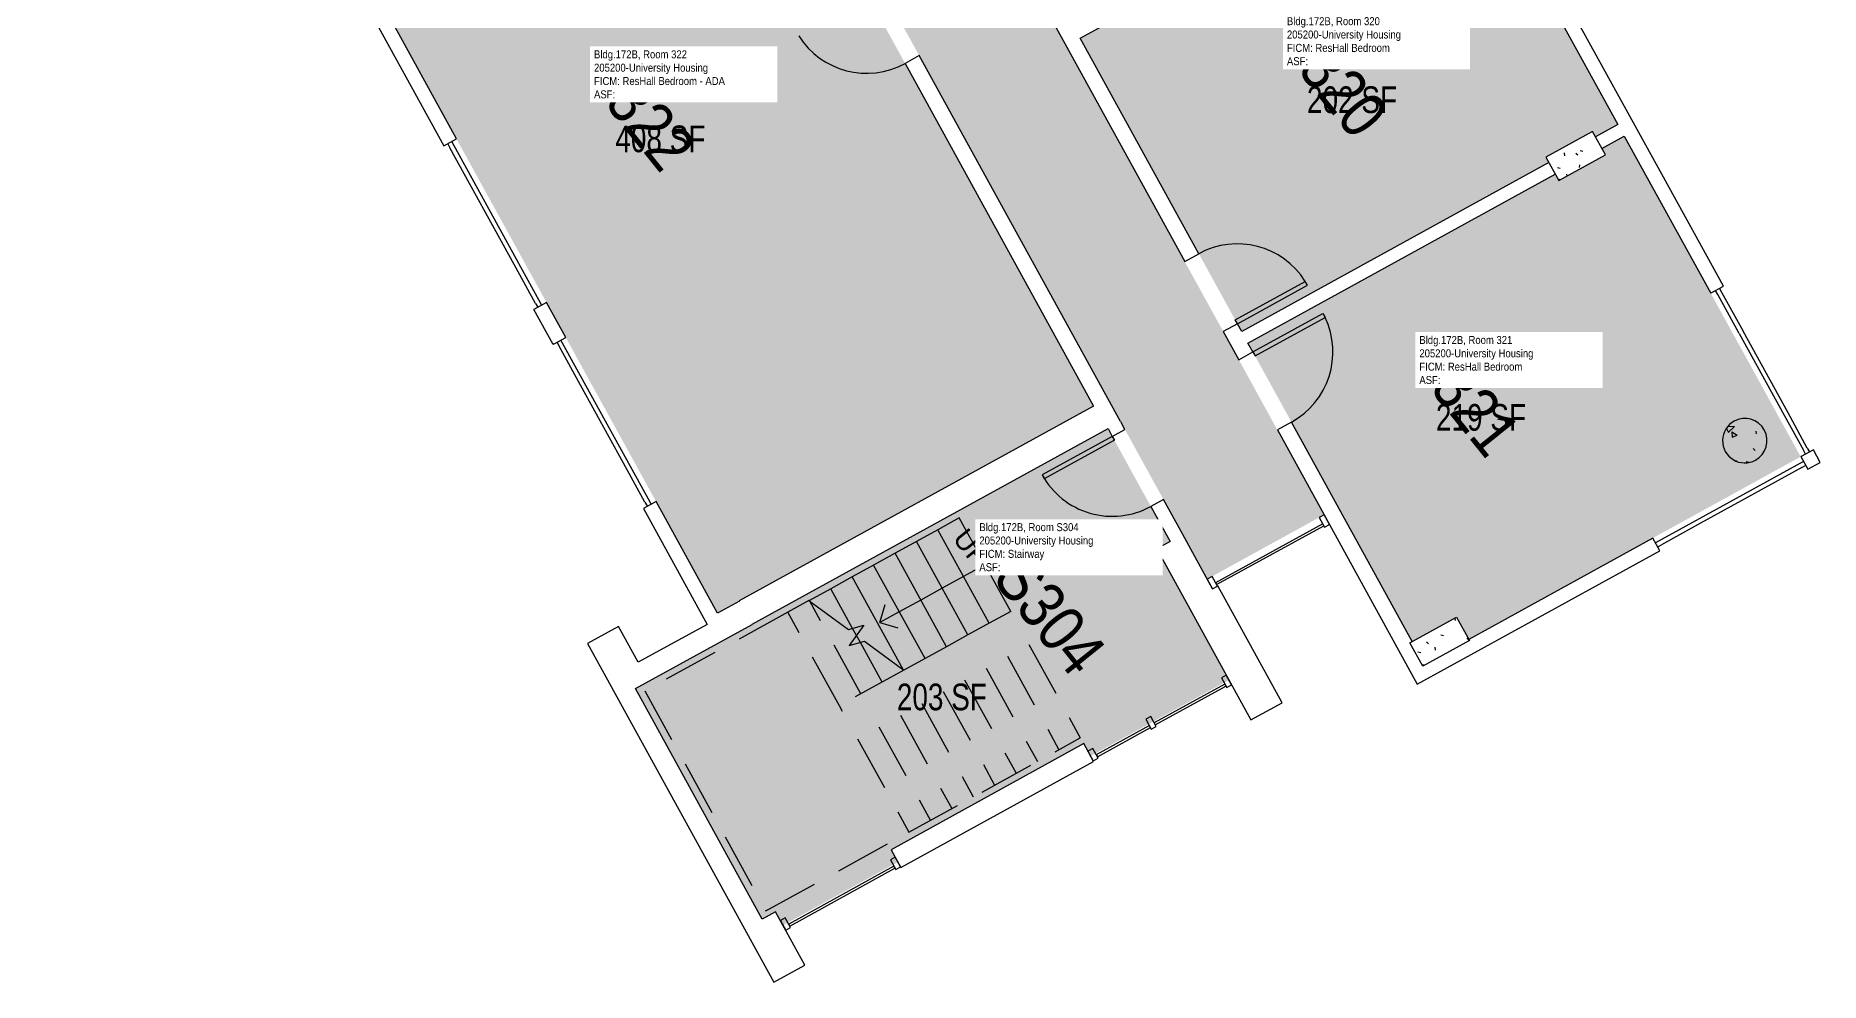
# Model space of a CAD drawing. Header units: inches. Extents: x 69233640 to 69235957, y 27660565 to 27663170.
# Drawn here: x 69235154 to 69235957, y 27660565 to 27660991 of the extents above; entities that cross this region are included whole.
import ezdxf
from ezdxf.enums import TextEntityAlignment as Align

# ---------------------------------------------------------------- set-up
doc = ezdxf.new("R2010")
doc.units = ezdxf.units.IN
doc.header["$LTSCALE"] = 100
doc.header["$MEASUREMENT"] = 0
doc.linetypes.add('DASHED2', pattern=[0.375, 0.25, -0.125])
for name, color, linetype in [('A-COLS', 5, 'CONTINUOUS'), ('A-DOOR', 2, 'CONTINUOUS'), ('A-FLOR', 3, 'CONTINUOUS'), ('A-GLAZ', 1, 'CONTINUOUS'), ('A-IDEN-RNUM', 7, 'CONTINUOUS'), ('A-IDEN-SNUM', 4, 'CONTINUOUS'), ('A-IDEN-VNUM', 4, 'CONTINUOUS'), ('A-WALL', 5, 'CONTINUOUS'), ('AREA-TEXT', 3, 'CONTINUOUS'), ('Rooms-Category-Color', 7, 'CONTINUOUS'), ('Rooms-College-Color', 7, 'CONTINUOUS'), ('Rooms-Department-Color', 7, 'CONTINUOUS'), ('Rooms-Division-Color', 7, 'CONTINUOUS'), ('Rooms-Information', 7, 'CONTINUOUS')]:
    doc.layers.add(name, color=color, linetype=linetype)
doc.styles.add('Arial', font='arial.ttf')
doc.styles.add('CP_AREA', font='arial.ttf', dxfattribs={"height": 15})
doc.styles.add('CP_ROOMSNUMBER', font='arial.ttf', dxfattribs={"height": 1})
doc.styles.add('CP_ROOMVNUMBER', font='arial.ttf', dxfattribs={"width": 0.85, "height": 0.075})

msp = doc.modelspace()

# ---------------------------------------------------------------- hatches: boundary and pattern name
at = {"layer": 'A-COLS', "lineweight": -3}
h = msp.add_hatch(dxfattribs=at)
h.set_pattern_fill('FP_7', color=256, angle=-61.17918, style=0, pattern_type=2)
h.set_pattern_definition([(358.8208, (69234315.58, 27661870.696), (15.38857, -22.96955), [2.88, -31.68]), (303.8208, (69234315.58, 27661870.696), (19.16407, 22.25815), [2.304, -25.344]), (49.2718, (69234316.862, 27661868.783), (34.5526, -0.712), [2.448, -26.924]), (355.0048, (69234321.563, 27661875.51), (20.73865, -35.91415), [4.32, -47.52]), (45.4568, (69234323.29, 27661872.517), (51.643, -4.5134), [3.671, -40.386]), (300.0048, (69234321.563, 27661875.51), (51.6431, -4.5136), [3.456, -38.016]), (329.8208, (69234322.475, 27661871.315), (2.3233, -27.55014), [2.88, -31.68]), (274.8208, (69234322.475, 27661871.315), (27.55224, 10.1765), [2.304, -25.344]), (20.2718, (69234322.668, 27661869.02), (29.8752, -17.37418), [2.448, -26.924]), (346.3208, (69234315.58, 27661870.696), (10.251803, 7.64958), [1.267, -23.77, 1.267, -24.461, -25.44]), (346.3208, (69234315.58, 27661870.696), (10.251803, 7.64958), [-50.765, 1.267, -24.173]), (316.3208, (69234315.58, 27661870.696), (18.13225, 1.62401), [1.267, -13.402, 1.267, -23.194, -9.696]), (316.3208, (69234315.58, 27661870.696), (18.13225, 1.62401), [-39.13, 1.267, -8.429]), (276.3208, (69234310.212, 27661877.368), (12.17612, -16.51385), [1.267, -8.333, 1.267, -28.685, -39.744]), (276.3208, (69234310.212, 27661877.368), (12.17612, -16.51385), [-39.552, 1.267, -38.477]), (266.3208, (69234307.804, 27661880.36), (17.03412, -15.03807), [1.267, -11.213, 1.267, -18.624, -28.224]), (266.3208, (69234307.804, 27661880.36), (17.03412, -15.03807), [-32.371, 1.267, -26.957])])
h.paths.add_polyline_path([(69235839.65, 27660925.88), (69235860.68, 27660937.45), (69235854.9, 27660947.96), (69235833.87, 27660936.39), (69235837.28, 27660930.2)], flags=0)
h = msp.add_hatch(dxfattribs=at)
h.set_pattern_fill('FP_44', color=256, angle=118.82082, style=0, pattern_type=2)
h.set_pattern_definition([(358.8208, (69234315.58, 27661870.696), (15.38857, -22.96955), [2.88, -31.68]), (303.8208, (69234315.58, 27661870.696), (19.16407, 22.25815), [2.304, -25.344]), (49.2718, (69234316.862, 27661868.782), (34.5526, -0.712), [2.448, -26.924]), (355.0048, (69234321.563, 27661875.51), (20.73865, -35.91415), [4.32, -47.52]), (45.4568, (69234323.29, 27661872.52), (51.643, -4.5134), [3.671, -40.386]), (300.0048, (69234321.563, 27661875.51), (51.64315, -4.51355), [3.456, -38.016]), (329.8208, (69234322.474, 27661871.315), (2.32329, -27.55014), [2.88, -31.68]), (274.8208, (69234322.474, 27661871.315), (27.55224, 10.1765), [2.304, -25.344]), (20.2718, (69234322.668, 27661869.02), (29.8752, -17.37418), [2.448, -26.924]), (346.3208, (69234315.58, 27661870.696), (10.251803, 7.64958), [1.267, -23.77, 1.267, -24.461, -25.44]), (346.3208, (69234315.58, 27661870.696), (10.251803, 7.64958), [-50.765, 1.267, -24.173]), (316.3208, (69234315.58, 27661870.696), (18.13225, 1.62401), [1.267, -13.402, 1.267, -23.194, -9.696]), (316.3208, (69234315.58, 27661870.696), (18.13225, 1.62401), [-39.13, 1.267, -8.429]), (276.3208, (69234310.211, 27661877.368), (12.17612, -16.51385), [1.267, -8.333, 1.267, -28.685, -39.744]), (276.3208, (69234310.211, 27661877.368), (12.17612, -16.51385), [-39.552, 1.267, -38.477]), (266.3208, (69234307.804, 27661880.36), (17.03412, -15.03807), [1.267, -11.213, 1.267, -18.624, -28.224]), (266.3208, (69234307.804, 27661880.36), (17.03412, -15.03807), [-32.371, 1.267, -26.957])])
h.paths.add_polyline_path([(69235915.19, 27660803.13), (69235916.55, 27660801.55), (69235918.22, 27660800.28), (69235920.11, 27660799.39), (69235922.15, 27660798.92), (69235924.24, 27660798.87), (69235926.29, 27660799.27), (69235928.22, 27660800.08), (69235929.93, 27660801.27), (69235931.36, 27660802.8), (69235932.44, 27660804.58), (69235933.15, 27660806.67), (69235933.39, 27660808.63), (69235933.22, 27660810.72), (69235932.61, 27660812.72), (69235931.6, 27660814.55), (69235930.24, 27660816.13), (69235928.57, 27660817.39), (69235926.68, 27660818.28), (69235924.64, 27660818.76), (69235922.55, 27660818.8), (69235920.5, 27660818.41), (69235918.57, 27660817.6), (69235916.86, 27660816.41), (69235915.43, 27660814.88), (69235914.35, 27660813.09), (69235913.66, 27660811.12), (69235913.4, 27660809.04), (69235913.57, 27660806.96), (69235914.18, 27660804.96)], flags=0)
h = msp.add_hatch(dxfattribs=at)
h.set_pattern_fill('FP_35', color=256, angle=118.82082, style=0, pattern_type=2)
h.set_pattern_definition([(358.8208, (69234315.58, 27661870.696), (15.38857, -22.96955), [2.88, -31.68]), (303.8208, (69234315.58, 27661870.696), (19.16407, 22.25815), [2.304, -25.344]), (49.2718, (69234316.862, 27661868.783), (34.5526, -0.712), [2.448, -26.924]), (355.0048, (69234321.563, 27661875.51), (20.73865, -35.91415), [4.32, -47.52]), (45.4568, (69234323.29, 27661872.517), (51.643, -4.5134), [3.671, -40.386]), (300.0048, (69234321.563, 27661875.51), (51.64315, -4.5136), [3.456, -38.016]), (329.8208, (69234322.475, 27661871.315), (2.32329, -27.55014), [2.88, -31.68]), (274.8208, (69234322.475, 27661871.315), (27.55224, 10.1765), [2.304, -25.344]), (20.2718, (69234322.668, 27661869.02), (29.8752, -17.37418), [2.448, -26.924]), (346.3208, (69234315.58, 27661870.696), (10.251803, 7.64958), [1.267, -23.77, 1.267, -24.461, -25.44]), (346.3208, (69234315.58, 27661870.696), (10.251803, 7.64958), [-50.765, 1.267, -24.173]), (316.3208, (69234315.58, 27661870.696), (18.13225, 1.62401), [1.267, -13.402, 1.267, -23.194, -9.696]), (316.3208, (69234315.58, 27661870.696), (18.13225, 1.62401), [-39.13, 1.267, -8.429]), (276.3208, (69234310.212, 27661877.368), (12.17612, -16.51385), [1.267, -8.333, 1.267, -28.685, -39.744]), (276.3208, (69234310.212, 27661877.368), (12.17612, -16.51385), [-39.552, 1.267, -38.477]), (266.3208, (69234307.804, 27661880.36), (17.03412, -15.03807), [1.267, -11.213, 1.267, -18.624, -28.224]), (266.3208, (69234307.804, 27661880.36), (17.03412, -15.03807), [-32.371, 1.267, -26.957])])
h.paths.add_polyline_path([(69235778.45, 27660707.3), (69235799.47, 27660718.87), (69235793.69, 27660729.38), (69235772.66, 27660717.81)], flags=0)
at = {"layer": 'Rooms-Category-Color', "true_color": 0xadadad}
for points in [[(69235030.51, 27661929.76), (69235084.02, 27661956.92), (69235734.08, 27660775.49), (69235681.49, 27660746.55)], [(69235636.83, 27660814.28), (69235476.72, 27660726.18), (69235476.74, 27660726.15), (69235464.03, 27660719.15), (69235464.01, 27660719.19), (69235461.11, 27660717.59), (69235430.22, 27660700.6), (69235424.15, 27660697.26), (69235481.27, 27660593.43), (69235487.29, 27660596.75), (69235490.61, 27660590.73), (69235542.3, 27660619.17), (69235539.23, 27660624.75), (69235625.96, 27660672.48), (69235629.04, 27660666.89), (69235691.27, 27660701.13), (69235663.06, 27660752.39), (69235663.07, 27660752.39), (69235658.78, 27660760.18), (69235664.78, 27660763.48)]]:
    msp.add_hatch(color=253, dxfattribs=at).paths.add_polyline_path(points)
at = {"layer": 'Rooms-Category-Color', "true_color": 0x728ef3}
for points in [[(69235470.95, 27660736.66), (69235470.93, 27660736.7), (69235630.39, 27660824.43), (69235483.68, 27661091.07), (69235345.47, 27661015.02), (69235347.08, 27661012.1), (69235326.05, 27661000.53), (69235324.44, 27661003.45), (69235314.36, 27660997.91), (69235461.09, 27660731.23)], [(69235833.87, 27660936.39), (69235854.9, 27660947.96), (69235856.24, 27660945.53), (69235866.31, 27660951.07), (69235793.68, 27661083.06), (69235624.38, 27660989.91), (69235697, 27660857.91), (69235835.21, 27660933.96)], [(69235860.68, 27660937.45), (69235839.65, 27660925.88), (69235838.04, 27660928.81), (69235699.83, 27660852.77), (69235741.64, 27660776.79), (69235742.87, 27660774.54), (69235744.25, 27660772.04), (69235773.76, 27660718.41), (69235793.69, 27660729.38), (69235799.17, 27660719.42), (69235948.55, 27660801.61), (69235869.14, 27660945.92), (69235859.07, 27660940.38)]]:
    msp.add_hatch(color=171, dxfattribs=at).paths.add_polyline_path(points)
at = {"layer": 'Rooms-College-Color', "true_color": 0xadadad}
for points in [[(69235030.51, 27661929.76), (69235084.02, 27661956.92), (69235734.08, 27660775.49), (69235681.49, 27660746.55)], [(69235470.95, 27660736.66), (69235470.93, 27660736.7), (69235630.39, 27660824.43), (69235483.68, 27661091.07), (69235345.47, 27661015.02), (69235347.08, 27661012.1), (69235326.05, 27661000.53), (69235324.44, 27661003.45), (69235314.36, 27660997.91), (69235461.09, 27660731.23)], [(69235833.87, 27660936.39), (69235854.9, 27660947.96), (69235856.24, 27660945.53), (69235866.31, 27660951.07), (69235793.68, 27661083.06), (69235624.38, 27660989.91), (69235697, 27660857.91), (69235835.21, 27660933.96)], [(69235860.68, 27660937.45), (69235839.65, 27660925.88), (69235838.04, 27660928.81), (69235699.83, 27660852.77), (69235741.64, 27660776.79), (69235742.87, 27660774.54), (69235744.25, 27660772.04), (69235773.76, 27660718.41), (69235793.69, 27660729.38), (69235799.17, 27660719.42), (69235948.55, 27660801.61), (69235869.14, 27660945.92), (69235859.07, 27660940.38)], [(69235636.83, 27660814.28), (69235476.72, 27660726.18), (69235476.74, 27660726.15), (69235464.03, 27660719.15), (69235464.01, 27660719.19), (69235461.11, 27660717.59), (69235430.22, 27660700.6), (69235424.15, 27660697.26), (69235481.27, 27660593.43), (69235487.29, 27660596.75), (69235490.61, 27660590.73), (69235542.3, 27660619.17), (69235539.23, 27660624.75), (69235625.96, 27660672.48), (69235629.04, 27660666.89), (69235691.27, 27660701.13), (69235663.06, 27660752.39), (69235663.07, 27660752.39), (69235658.78, 27660760.18), (69235664.78, 27660763.48)]]:
    msp.add_hatch(color=253, dxfattribs=at).paths.add_polyline_path(points)
at = {"layer": 'Rooms-Department-Color', "true_color": 0xacacac}
for points in [[(69235030.51, 27661929.76), (69235084.02, 27661956.92), (69235734.08, 27660775.49), (69235681.49, 27660746.55)], [(69235636.83, 27660814.28), (69235476.72, 27660726.18), (69235476.74, 27660726.15), (69235464.03, 27660719.15), (69235464.01, 27660719.19), (69235461.11, 27660717.59), (69235430.22, 27660700.6), (69235424.15, 27660697.26), (69235481.27, 27660593.43), (69235487.29, 27660596.75), (69235490.61, 27660590.73), (69235542.3, 27660619.17), (69235539.23, 27660624.75), (69235625.96, 27660672.48), (69235629.04, 27660666.89), (69235691.27, 27660701.13), (69235663.06, 27660752.39), (69235663.07, 27660752.39), (69235658.78, 27660760.18), (69235664.78, 27660763.48)]]:
    msp.add_hatch(color=253, dxfattribs=at).paths.add_polyline_path(points)
at = {"layer": 'Rooms-Department-Color', "true_color": 0x604aed}
for points in [[(69235470.95, 27660736.66), (69235470.93, 27660736.7), (69235630.39, 27660824.43), (69235483.68, 27661091.07), (69235345.47, 27661015.02), (69235347.08, 27661012.1), (69235326.05, 27661000.53), (69235324.44, 27661003.45), (69235314.36, 27660997.91), (69235461.09, 27660731.23)], [(69235833.87, 27660936.39), (69235854.9, 27660947.96), (69235856.24, 27660945.53), (69235866.31, 27660951.07), (69235793.68, 27661083.06), (69235624.38, 27660989.91), (69235697, 27660857.91), (69235835.21, 27660933.96)], [(69235860.68, 27660937.45), (69235839.65, 27660925.88), (69235838.04, 27660928.81), (69235699.83, 27660852.77), (69235741.64, 27660776.79), (69235742.87, 27660774.54), (69235744.25, 27660772.04), (69235773.76, 27660718.41), (69235793.69, 27660729.38), (69235799.17, 27660719.42), (69235948.55, 27660801.61), (69235869.14, 27660945.92), (69235859.07, 27660940.38)]]:
    msp.add_hatch(color=173, dxfattribs=at).paths.add_polyline_path(points)
at = {"layer": 'Rooms-Division-Color', "true_color": 0xadadad}
for points in [[(69235030.51, 27661929.76), (69235084.02, 27661956.92), (69235734.08, 27660775.49), (69235681.49, 27660746.55)], [(69235636.83, 27660814.28), (69235476.72, 27660726.18), (69235476.74, 27660726.15), (69235464.03, 27660719.15), (69235464.01, 27660719.19), (69235461.11, 27660717.59), (69235430.22, 27660700.6), (69235424.15, 27660697.26), (69235481.27, 27660593.43), (69235487.29, 27660596.75), (69235490.61, 27660590.73), (69235542.3, 27660619.17), (69235539.23, 27660624.75), (69235625.96, 27660672.48), (69235629.04, 27660666.89), (69235691.27, 27660701.13), (69235663.06, 27660752.39), (69235663.07, 27660752.39), (69235658.78, 27660760.18), (69235664.78, 27660763.48)]]:
    msp.add_hatch(color=253, dxfattribs=at).paths.add_polyline_path(points)
at = {"layer": 'Rooms-Division-Color', "true_color": 0x604aed}
for points in [[(69235470.95, 27660736.66), (69235470.93, 27660736.7), (69235630.39, 27660824.43), (69235483.68, 27661091.07), (69235345.47, 27661015.02), (69235347.08, 27661012.1), (69235326.05, 27661000.53), (69235324.44, 27661003.45), (69235314.36, 27660997.91), (69235461.09, 27660731.23)], [(69235833.87, 27660936.39), (69235854.9, 27660947.96), (69235856.24, 27660945.53), (69235866.31, 27660951.07), (69235793.68, 27661083.06), (69235624.38, 27660989.91), (69235697, 27660857.91), (69235835.21, 27660933.96)], [(69235860.68, 27660937.45), (69235839.65, 27660925.88), (69235838.04, 27660928.81), (69235699.83, 27660852.77), (69235741.64, 27660776.79), (69235742.87, 27660774.54), (69235744.25, 27660772.04), (69235773.76, 27660718.41), (69235793.69, 27660729.38), (69235799.17, 27660719.42), (69235948.55, 27660801.61), (69235869.14, 27660945.92), (69235859.07, 27660940.38)]]:
    msp.add_hatch(color=173, dxfattribs=at).paths.add_polyline_path(points)

# ---------------------------------------------------------------- linework, layer by layer
at = {"layer": 'A-COLS', "lineweight": -3}
for p, q in [((69235854.9, 27660947.96), (69235833.87, 27660936.39)), ((69235860.68, 27660937.45), (69235854.9, 27660947.96)), ((69235833.87, 27660936.39), (69235839.65, 27660925.88)), ((69235839.65, 27660925.88), (69235860.68, 27660937.45)), ((69235772.66, 27660717.81), (69235793.69, 27660729.38)), ((69235793.69, 27660729.38), (69235799.47, 27660718.87)), ((69235778.45, 27660707.3), (69235772.66, 27660717.81)), ((69235799.47, 27660718.87), (69235778.45, 27660707.3))]:
    msp.add_line(p, q, dxfattribs=at)
for start, end in [(118.82082, 298.82082), (298.82082, 118.82082)]:
    msp.add_arc((69235923.39, 27660808.84), 10, start, end, dxfattribs=at)
at = {"layer": 'A-DOOR', "lineweight": -3}
for p, q in [((69235694.11, 27660863.17), (69235725.6, 27660880.5)), ((69235695.07, 27660861.42), (69235726.56, 27660878.75)), ((69235726.56, 27660878.75), (69235725.6, 27660880.5)), ((69235695.07, 27660861.42), (69235694.11, 27660863.17)), ((69235702.05, 27660848.74), (69235733.54, 27660866.07)), ((69235703.01, 27660846.99), (69235734.51, 27660864.31)), ((69235733.54, 27660866.07), (69235734.51, 27660864.31)), ((69235702.05, 27660848.74), (69235703.01, 27660846.99)), ((69235638.76, 27660810.78), (69235607.22, 27660793.42)), ((69235639.72, 27660809.02), (69235608.18, 27660791.67)), ((69235638.76, 27660810.78), (69235639.72, 27660809.02)), ((69235607.22, 27660793.42), (69235608.18, 27660791.67))]:
    msp.add_line(p, q, dxfattribs=at)
for centre, start, end in [((69235528.19, 27661010.18), 212.00556, 298.82082), ((69235695.07, 27660861.42), 32.00556, 118.82082), ((69235702.05, 27660848.74), 298.82082, 25.63608), ((69235638.76, 27660810.78), 208.82082, 298.82082)]:
    msp.add_arc(centre, 36, start, end, dxfattribs=at)
at = {"layer": 'A-FLOR', "lineweight": -3}
for p, q in [((69235569.92, 27660774.04), (69235560.28, 27660768.74)), ((69235593.06, 27660731.99), (69235569.92, 27660774.04)), ((69235550.65, 27660763.44), (69235541.01, 27660758.13)), ((69235560.28, 27660768.74), (69235550.65, 27660763.44)), ((69235573.78, 27660721.38), (69235550.65, 27660763.44)), ((69235583.42, 27660726.68), (69235560.28, 27660768.74)), ((69235541.01, 27660758.13), (69235531.37, 27660752.83)), ((69235564.15, 27660716.08), (69235541.01, 27660758.13)), ((69235521.73, 27660747.53), (69235512.1, 27660742.22)), ((69235531.37, 27660752.83), (69235521.73, 27660747.53)), ((69235544.67, 27660705.83), (69235521.73, 27660747.53)), ((69235554.51, 27660710.78), (69235531.37, 27660752.83)), ((69235571.85, 27660747.71), (69235562.22, 27660742.41)), ((69235581.49, 27660753.01), (69235571.85, 27660747.71)), ((69235512.1, 27660742.22), (69235502.46, 27660736.92)), ((69235521.92, 27660724.37), (69235512.1, 27660742.22)), ((69235562.22, 27660742.41), (69235552.58, 27660737.11)), ((69235502.46, 27660736.92), (69235502.29, 27660736.83)), ((69235502.29, 27660736.83), (69235520.03, 27660723.85)), ((69235502.66, 27660736.56), (69235502.46, 27660736.92)), ((69235534.18, 27660726.98), (69235536.54, 27660735.13)), ((69235542.94, 27660731.8), (69235534.18, 27660726.98)), ((69235552.58, 27660737.11), (69235542.94, 27660731.8)), ((69235593.06, 27660731.99), (69235583.42, 27660726.68)), ((69235520.03, 27660723.85), (69235526.99, 27660725.74)), ((69235526.99, 27660725.74), (69235520.34, 27660716.66)), ((69235534.18, 27660726.98), (69235542.33, 27660724.62)), ((69235583.42, 27660726.68), (69235573.78, 27660721.38)), ((69235520.34, 27660716.66), (69235527.3, 27660718.54)), ((69235525.41, 27660718.03), (69235523.67, 27660721.2)), ((69235527.3, 27660718.54), (69235545.04, 27660705.56)), ((69235564.15, 27660716.08), (69235554.51, 27660710.78)), ((69235573.78, 27660721.38), (69235564.15, 27660716.08)), ((69235554.51, 27660710.78), (69235545.04, 27660705.56))]:
    msp.add_line(p, q, dxfattribs=at)
at = {"layer": 'A-FLOR', "linetype": 'DASHED2', "lineweight": -3}
for p, q in [((69235492.82, 27660731.62), (69235428.42, 27660696.19)), ((69235502.29, 27660736.83), (69235492.82, 27660731.62)), ((69235515.96, 27660689.56), (69235492.82, 27660731.62)), ((69235525.6, 27660694.87), (69235502.66, 27660736.56)), ((69235523.67, 27660721.2), (69235521.92, 27660724.37)), ((69235535.23, 27660700.17), (69235525.41, 27660718.03)), ((69235601.26, 27660717.09), (69235624.39, 27660675.04)), ((69235591.62, 27660711.79), (69235614.76, 27660669.74)), ((69235545.04, 27660705.56), (69235515.96, 27660689.56)), ((69235544.87, 27660705.47), (69235544.67, 27660705.83)), ((69235572.34, 27660701.18), (69235595.48, 27660659.13)), ((69235581.98, 27660706.49), (69235605.12, 27660664.43)), ((69235428.42, 27660696.19), (69235482.9, 27660597.18)), ((69235562.71, 27660695.88), (69235585.84, 27660653.83)), ((69235517.41, 27660686.94), (69235515.96, 27660689.56)), ((69235543.43, 27660685.28), (69235566.57, 27660643.22)), ((69235553.07, 27660690.58), (69235576.21, 27660648.52)), ((69235533.79, 27660679.97), (69235556.93, 27660637.92)), ((69235547.29, 27660632.62), (69235624.39, 27660675.04)), ((69235524.16, 27660674.67), (69235547.29, 27660632.62)), ((69235482.9, 27660597.18), (69235547.29, 27660632.62))]:
    msp.add_line(p, q, dxfattribs=at)
at = {"layer": 'A-GLAZ', "lineweight": -3}
for p, q in [((69235339.74, 27660942.44), (69235340.71, 27660940.69)), ((69235369.63, 27660888.12), (69235340.71, 27660940.69)), ((69235381.74, 27660870.26), (69235341.5, 27660943.41)), ((69235379.27, 27660870.6), (69235369.63, 27660888.12)), ((69235911.21, 27660874.65), (69235910.24, 27660876.41)), ((69235912, 27660877.37), (69235912.96, 27660875.62)), ((69235912.96, 27660875.62), (69235922.6, 27660858.1)), ((69235379.27, 27660870.6), (69235380.24, 27660868.85)), ((69235381.99, 27660869.81), (69235381.74, 27660870.26)), ((69235920.85, 27660857.13), (69235911.21, 27660874.65)), ((69235388.92, 27660853.08), (69235389.88, 27660851.32)), ((69235430.79, 27660781.12), (69235390.67, 27660854.04)), ((69235920.85, 27660857.13), (69235941.1, 27660820.33)), ((69235942.85, 27660821.3), (69235922.6, 27660858.1)), ((69235399.52, 27660833.8), (69235389.88, 27660851.32)), ((69235418.8, 27660798.76), (69235399.52, 27660833.8)), ((69235941.1, 27660820.33), (69235949.77, 27660804.56)), ((69235951.53, 27660805.53), (69235942.85, 27660821.3)), ((69235950.74, 27660802.81), (69235949.77, 27660804.56)), ((69235951.53, 27660805.53), (69235952.49, 27660803.78)), ((69235428.45, 27660781.23), (69235418.8, 27660798.76)), ((69235949.75, 27660799.42), (69235883.22, 27660762.81)), ((69235949.02, 27660796.73), (69235903.46, 27660771.66)), ((69235949.02, 27660796.73), (69235950.77, 27660797.69)), ((69235949.81, 27660799.45), (69235949.75, 27660799.42)), ((69235428.45, 27660781.23), (69235429.41, 27660779.48)), ((69235431.16, 27660780.45), (69235430.79, 27660781.12)), ((69235733.45, 27660771.43), (69235685.25, 27660744.91)), ((69235734.07, 27660775.49), (69235731.88, 27660774.28)), ((69235731.88, 27660774.28), (69235734.29, 27660769.9)), ((69235733.93, 27660770.56), (69235733.45, 27660771.43)), ((69235736.48, 27660771.11), (69235734.07, 27660775.49)), ((69235903.46, 27660771.66), (69235885.94, 27660762.02)), ((69235685.73, 27660744.04), (69235733.93, 27660770.56)), ((69235734.29, 27660769.9), (69235736.48, 27660771.11)), ((69235884.19, 27660761.06), (69235885.94, 27660762.02)), ((69235685.25, 27660744.91), (69235685.73, 27660744.04)), ((69235689.41, 27660699.26), (69235657.65, 27660681.78)), ((69235690.04, 27660703.31), (69235687.85, 27660702.1)), ((69235687.85, 27660702.1), (69235690.26, 27660697.72)), ((69235689.9, 27660698.38), (69235689.41, 27660699.26)), ((69235692.45, 27660698.93), (69235690.04, 27660703.31)), ((69235690.26, 27660697.72), (69235692.45, 27660698.93)), ((69235658.14, 27660680.91), (69235689.9, 27660698.38)), ((69235655.46, 27660680.58), (69235631.59, 27660667.44)), ((69235632.07, 27660666.56), (69235655.95, 27660679.7)), ((69235655.95, 27660679.7), (69235655.46, 27660680.58)), ((69235657.65, 27660681.78), (69235658.14, 27660680.91)), ((69235631.59, 27660667.44), (69235632.07, 27660666.56)), ((69235541.1, 27660621.36), (69235538.91, 27660620.15)), ((69235538.91, 27660620.15), (69235541.32, 27660615.77)), ((69235543.51, 27660616.98), (69235541.1, 27660621.36)), ((69235540.47, 27660617.31), (69235493.16, 27660591.27)), ((69235493.64, 27660590.4), (69235540.95, 27660616.43)), ((69235540.95, 27660616.43), (69235540.47, 27660617.31)), ((69235541.32, 27660615.77), (69235543.51, 27660616.98)), ((69235493.16, 27660591.27), (69235493.64, 27660590.4))]:
    msp.add_line(p, q, dxfattribs=at)
at = {"layer": 'A-GLAZ', "lineweight": -3, "extrusion": (0, 0, -1)}
for p, q in [((69235683.68, 27660747.76), (69235681.49, 27660746.55)), ((69235686.09, 27660743.38), (69235683.68, 27660747.76)), ((69235681.49, 27660746.55), (69235683.9, 27660742.17)), ((69235683.9, 27660742.17), (69235686.09, 27660743.38)), ((69235656.09, 27660684.63), (69235653.9, 27660683.42)), ((69235653.9, 27660683.42), (69235656.31, 27660679.04)), ((69235658.5, 27660680.25), (69235656.09, 27660684.63)), ((69235656.31, 27660679.04), (69235658.5, 27660680.25)), ((69235630.02, 27660670.29), (69235627.83, 27660669.08)), ((69235627.83, 27660669.08), (69235630.24, 27660664.7)), ((69235632.43, 27660665.91), (69235630.02, 27660670.29)), ((69235630.24, 27660664.7), (69235632.43, 27660665.91)), ((69235491.59, 27660594.12), (69235489.4, 27660592.92)), ((69235489.4, 27660592.92), (69235491.81, 27660588.53)), ((69235494, 27660589.74), (69235491.59, 27660594.12)), ((69235491.81, 27660588.53), (69235494, 27660589.74))]:
    msp.add_line(p, q, dxfattribs=at)
at = {"layer": 'A-WALL', "lineweight": -3}
for p, q in [((69235624.38, 27660989.91), (69235793.68, 27661083.06)), ((69235276.92, 27661052.48), (69235337.99, 27660941.48)), ((69235577.71, 27661059.68), (69235671.37, 27660889.46)), ((69235886.03, 27660928.72), (69235843.07, 27661006.8)), ((69235343.69, 27660944.61), (69235314.36, 27660997.91)), ((69235837.37, 27661003.66), (69235866.31, 27660951.07)), ((69235677.72, 27660892.96), (69235624.38, 27660989.91)), ((69235551.89, 27660982.13), (69235545.54, 27660978.64)), ((69235642.52, 27660817.41), (69235551.89, 27660982.13)), ((69235545.54, 27660978.64), (69235630.39, 27660824.43)), ((69235866.31, 27660951.07), (69235856.24, 27660945.53)), ((69235337.99, 27660941.48), (69235343.69, 27660944.61)), ((69235859.07, 27660940.38), (69235869.14, 27660945.92)), ((69235869.14, 27660945.92), (69235908.05, 27660875.2)), ((69235835.21, 27660933.96), (69235697, 27660857.91)), ((69235699.83, 27660852.77), (69235838.04, 27660928.81)), ((69235913.75, 27660878.34), (69235886.03, 27660928.72)), ((69235671.37, 27660889.46), (69235677.72, 27660892.96)), ((69235908.29, 27660875.33), (69235913.75, 27660878.34)), ((69235384.18, 27660871.02), (69235378.49, 27660867.88)), ((69235378.49, 27660867.88), (69235378.53, 27660867.8)), ((69235387.16, 27660852.11), (69235378.53, 27660867.8)), ((69235392.86, 27660855.25), (69235384.18, 27660871.02)), ((69235908.05, 27660875.2), (69235908.29, 27660875.33)), ((69235695.07, 27660861.42), (69235688.72, 27660857.92)), ((69235697, 27660857.91), (69235695.07, 27660861.42)), ((69235387.69, 27660852.4), (69235387.16, 27660852.11)), ((69235387.69, 27660852.4), (69235392.86, 27660855.25)), ((69235688.72, 27660857.92), (69235695.7, 27660845.24)), ((69235702.05, 27660848.74), (69235699.83, 27660852.77)), ((69235695.7, 27660845.24), (69235702.05, 27660848.74)), ((69235630.39, 27660824.43), (69235470.93, 27660736.7)), ((69235476.72, 27660726.18), (69235636.85, 27660814.24)), ((69235636.85, 27660814.24), (69235638.76, 27660810.78)), ((69235638.76, 27660810.78), (69235644.45, 27660813.91)), ((69235644.45, 27660813.91), (69235642.55, 27660817.38)), ((69235719.4, 27660817.2), (69235713.05, 27660813.7)), ((69235713.05, 27660813.7), (69235776.02, 27660699.26)), ((69235773.76, 27660718.41), (69235719.4, 27660817.2)), ((69235954.24, 27660804.74), (69235948.79, 27660801.74)), ((69235957.38, 27660799.05), (69235954.24, 27660804.74)), ((69235948.79, 27660801.74), (69235948.6, 27660801.64)), ((69235948.6, 27660801.64), (69235951.74, 27660795.94)), ((69235951.74, 27660795.94), (69235957.38, 27660799.05)), ((69235433.47, 27660781.43), (69235427.78, 27660778.3)), ((69235461.09, 27660731.23), (69235433.47, 27660781.43)), ((69235661.81, 27660782.37), (69235656.11, 27660779.24)), ((69235656.11, 27660779.24), (69235664.78, 27660763.48)), ((69235670.48, 27660766.61), (69235661.81, 27660782.37)), ((69235427.78, 27660778.3), (69235456.46, 27660726.17)), ((69235664.78, 27660763.48), (69235658.78, 27660760.18)), ((69235683.93, 27660742.21), (69235670.5, 27660766.63)), ((69235882.02, 27660765), (69235799.17, 27660719.42)), ((69235885.15, 27660759.3), (69235882.02, 27660765)), ((69235658.78, 27660760.18), (69235691.99, 27660699.82)), ((69235776.02, 27660699.26), (69235885.15, 27660759.3)), ((69235715.16, 27660690.9), (69235686.23, 27660743.47)), ((69235470.95, 27660736.66), (69235461.09, 27660731.23)), ((69235416.61, 27660725.21), (69235402.59, 27660717.5)), ((69235425.47, 27660709.11), (69235416.61, 27660725.21)), ((69235456.46, 27660726.17), (69235425.47, 27660709.11)), ((69235461.18, 27660717.59), (69235476.74, 27660726.15)), ((69235402.59, 27660717.5), (69235486.47, 27660565.06)), ((69235424.15, 27660697.26), (69235461.16, 27660717.62)), ((69235461.16, 27660717.62), (69235461.18, 27660717.59)), ((69235691.99, 27660699.82), (69235701.14, 27660683.18)), ((69235481.27, 27660593.43), (69235424.15, 27660697.26)), ((69235701.14, 27660683.18), (69235715.16, 27660690.9)), ((69235625.96, 27660672.48), (69235539.23, 27660624.75)), ((69235630.36, 27660664.48), (69235625.96, 27660672.48)), ((69235543.63, 27660616.76), (69235630.36, 27660664.48)), ((69235539.23, 27660624.75), (69235543.63, 27660616.76)), ((69235487.29, 27660596.75), (69235481.27, 27660593.43)), ((69235500.49, 27660572.78), (69235487.29, 27660596.75)), ((69235486.47, 27660565.06), (69235500.49, 27660572.78))]:
    msp.add_line(p, q, dxfattribs=at)

# ---------------------------------------------------------------- texts
at = {"layer": 'A-FLOR', "lineweight": -3, "style": 'Arial'}
msp.add_text('UP', height=9, rotation=308.82082, dxfattribs=at).set_placement((69235566.57, 27660764.58))
at = {"layer": 'A-IDEN-RNUM', "lineweight": -3, "style": 'CP_ROOMSNUMBER'}
for s, p in [('0322-00', (69235428.32, 27660981.66)), ('0321-00', (69235799.72, 27660853.11)), ('S304-00', (69235607.98, 27660761.09))]:
    msp.add_text(s, height=1, dxfattribs=at).set_placement(p)
at = {"layer": 'A-IDEN-SNUM', "lineweight": -3, "style": 'CP_ROOMSNUMBER'}
for s, p in [('172B032200', (69235428.32, 27660981.66)), ('172B032100', (69235799.72, 27660853.11)), ('172BS30400', (69235607.98, 27660761.09))]:
    msp.add_text(s, height=1, dxfattribs=at).set_placement(p, align=Align.MIDDLE_CENTER)
at = {"layer": 'A-IDEN-VNUM', "lineweight": -3, "style": 'CP_ROOMVNUMBER', "width": 0.85}
for s, p in [('320', (69235742.83, 27660966.22)), ('322', (69235431.02, 27660951.29)), ('321', (69235802.42, 27660822.74)), ('S304', (69235610.68, 27660730.72))]:
    msp.add_text(s, height=21, rotation=308.82082, dxfattribs=at).set_placement(p, align=Align.MIDDLE_CENTER)
at = {"layer": 'AREA-TEXT', "lineweight": -3, "style": 'CP_AREA', "width": 0.75}
for s, p in [('202 SF', (69235746.64, 27660962.29)), ('408 SF', (69235435.41, 27660944.66)), ('219 SF', (69235804.69, 27660819.31)), ('203 SF', (69235562.09, 27660693.49))]:
    msp.add_text(s, height=12, dxfattribs=at).set_placement(p, align=Align.MIDDLE_CENTER)

# ---------------------------------------------------------------- next in the draw order: texts
at = {"layer": 'Rooms-Information', "char_height": 3.6, "width": 80.64, "attachment_point": 7, "style": 'CP_ROOMVNUMBER', "bg_fill": 3, "box_fill_scale": 1.5, "bg_fill_color": 256, "bg_fill_true_color": 13158600, "bg_fill_transparency": 0}
for s, insert in [('Bldg.172B, Room 320^M^J205200-University Housing^M^JFICM: ResHall Bedroom^M^JASF: ', (69235717.36, 27660977.77)), ('Bldg.172B, Room 322^M^J205200-University Housing^M^JFICM: ResHall Bedroom - ADA^M^JASF: ', (69235405.56, 27660962.84)), ('Bldg.172B, Room 321^M^J205200-University Housing^M^JFICM: ResHall Bedroom^M^JASF: ', (69235776.96, 27660834.29)), ('Bldg.172B, Room S304^M^J205200-University Housing^M^JFICM: Stairway^M^JASF: ', (69235578.96, 27660750.05))]:
    msp.add_mtext(s, dxfattribs=dict(at, insert=insert))

doc.saveas('drawing.dxf')
